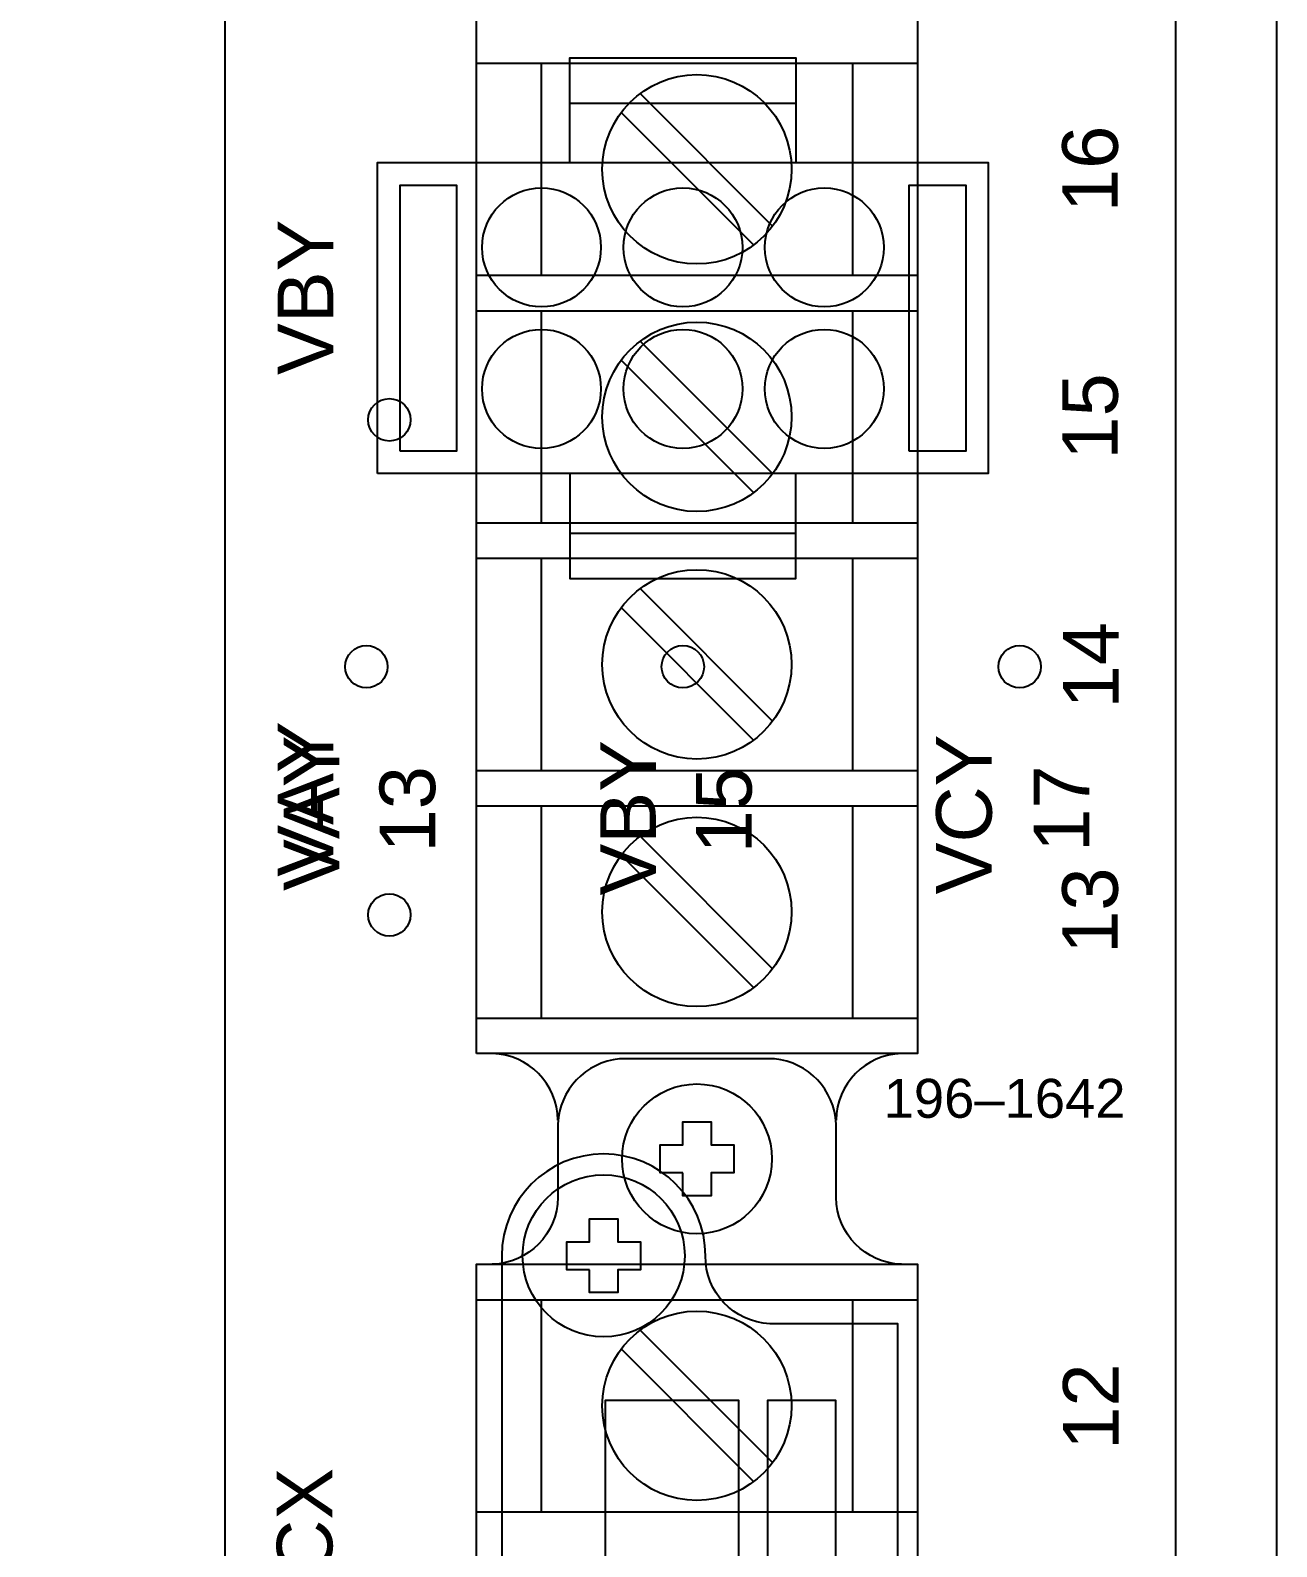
# Model space of a CAD drawing. Extents: x 1 to 47.7, y 0.3 to 34.2.
# Drawn here: x 38.526 to 40.73, y 9.259 to 11.939 of the extents above; entities that cross this region are included whole.
import ezdxf

# ---------------------------------------------------------------- set-up
doc = ezdxf.new("R2010")
doc.units = 0
doc.header["$MEASUREMENT"] = 0
for name, color, linetype in [('1_1__1__SCREW_TERMINAL', 7, 'CONTINUOUS'), ('1_2__2__CONNECTORIZED', 7, 'CONTINUOUS'), ('7_0______DWG_', 7, 'CONTINUOUS')]:
    doc.layers.add(name, color=color, linetype=linetype)
doc.styles.add('ARIAL', font='arial.ttf')

msp = doc.modelspace()

# ---------------------------------------------------------------- linework, layer by layer
at = {"layer": '1_1__1__SCREW_TERMINAL'}
for points in [[(39.3147, 10.1305), (39.3147, 12.818), (40.0947, 12.818), (40.0947, 10.1305)], [(39.6799, 9.9193), (39.6396, 9.9193), (39.6396, 9.9692), (39.6799, 9.9692), (39.6799, 10.0094), (39.7299, 10.0094), (39.7299, 9.9692), (39.7698, 9.9692), (39.7698, 9.9193), (39.7299, 9.9193), (39.7299, 9.8791), (39.6799, 9.8791)], [(39.3147, 7.0703), (39.3147, 9.7579), (40.0947, 9.7579), (40.0947, 7.0703)]]:
    msp.add_lwpolyline(points, close=True, dxfattribs=at)
for points in [[(39.3147, 11.8806), (40.0947, 11.8806)], [(39.4298, 11.5056), (39.4298, 11.8806)], [(39.9797, 11.8806), (39.9797, 11.5056)], [(39.6042, 11.8268), (39.8384, 11.5926)], [(39.5708, 11.7934), (39.8049, 11.5592)], [(39.3147, 11.5056), (40.0947, 11.5056)], [(39.3147, 11.443), (40.0947, 11.443)], [(39.4298, 11.068), (39.4298, 11.443)], [(39.9797, 11.443), (39.9797, 11.068)], [(39.6042, 11.3892), (39.8384, 11.1551)], [(39.5708, 11.3558), (39.8049, 11.1217)], [(39.3147, 11.068), (40.0947, 11.068)], [(39.3147, 11.0055), (40.0947, 11.0055)], [(39.4298, 10.6305), (39.4298, 11.0055)], [(39.9797, 11.0055), (39.9797, 10.6305)], [(39.6042, 10.9519), (39.8384, 10.7177)], [(39.5708, 10.9185), (39.8049, 10.6843)], [(39.3147, 10.6305), (40.0947, 10.6305)], [(39.3147, 10.568), (40.0947, 10.568)], [(39.4298, 10.193), (39.4298, 10.568)], [(39.9797, 10.568), (39.9797, 10.193)], [(39.6042, 10.5144), (39.8384, 10.2802)], [(39.5708, 10.4809), (39.8049, 10.2468)], [(39.3147, 10.193), (40.0947, 10.193)], [(39.3147, 9.6953), (40.0947, 9.6953)], [(39.4298, 9.3203), (39.4298, 9.6953)], [(39.9797, 9.6953), (39.9797, 9.3203)], [(39.6042, 9.6417), (39.8384, 9.4075)], [(39.5708, 9.6083), (39.8049, 9.3741)], [(39.3147, 9.3203), (40.0947, 9.3203)]]:
    msp.add_lwpolyline(points, dxfattribs=at)
for points in [[(39.4587, 10.0125, 0.403969), (39.3428, 10.1304)], [(40.0666, 10.1304, 0.403969), (39.9507, 10.0125)], [(40.0666, 9.7581, -0.403969), (39.9507, 9.876), (39.9507, 10.0062, 0.374201), (39.8419, 10.1208), (39.5675, 10.1208, 0.374201), (39.4588, 10.0062), (39.4587, 9.876, -0.403969), (39.3428, 9.7581)]]:
    msp.add_lwpolyline(points, format="xyb", dxfattribs=at)
for centre, radius in [((39.7046, 11.693), 0.1673), ((39.7046, 11.2555), 0.1673), ((39.1608, 11.2502), 0.0375), ((39.7046, 10.8181), 0.1673), ((39.7046, 10.3806), 0.1673), ((39.1608, 10.3753), 0.0375), ((39.7047, 9.9442), 0.1324), ((39.7046, 9.5079), 0.1673)]:
    msp.add_circle(centre, radius, dxfattribs=at)
at = {"layer": '1_2__2__CONNECTORIZED'}
for points in [[(39.4797, 11.7049), (39.4797, 11.8899), (39.8797, 11.8899), (39.8797, 11.7049)], [(39.4797, 11.81), (39.8797, 11.81)], [(39.4797, 11.1551), (39.4797, 10.9701), (39.8797, 10.9701), (39.8797, 11.1551)], [(39.4797, 11.05), (39.8797, 11.05)]]:
    msp.add_lwpolyline(points, dxfattribs=at)
for points in [[(39.1397, 11.1551), (39.1397, 11.7049), (40.2197, 11.7049), (40.2197, 11.1551)], [(39.1799, 11.1951), (39.1799, 11.665), (39.2798, 11.665), (39.2798, 11.1951)], [(40.0797, 11.1951), (40.0797, 11.665), (40.1798, 11.665), (40.1798, 11.1951)], [(39.5145, 9.7479), (39.4746, 9.7479), (39.4746, 9.7979), (39.5145, 9.7979), (39.5145, 9.838), (39.5648, 9.838), (39.5648, 9.7979), (39.6048, 9.7979), (39.6048, 9.7479), (39.5648, 9.7479), (39.5648, 9.7078), (39.5145, 9.7078), (39.5145, 9.7479)], [(39.5432, 9.2329), (39.5432, 9.5179), (39.7782, 9.5179), (39.7782, 9.2329)], [(39.8299, 8.8979), (39.8299, 9.5179), (39.9499, 9.5179), (39.9499, 8.8979)]]:
    msp.add_lwpolyline(points, close=True, dxfattribs=at)
msp.add_lwpolyline([(39.6997, 7.063, 1), (40.0597, 7.063), (40.0599, 9.653), (39.8336, 9.653, -0.405199), (39.7197, 9.7729, 0.999995), (39.3596, 9.7729), (39.3599, 7.183), (39.5859, 7.183, -0.399232)], format="xyb", close=True, dxfattribs=at)
for centre, radius in [((39.4298, 11.5549), 0.1051), ((39.6799, 11.5549), 0.1051), ((39.9298, 11.5549), 0.1051), ((39.4298, 11.3049), 0.1051), ((39.6799, 11.3049), 0.1051), ((39.9298, 11.3049), 0.1051), ((39.1201, 10.814), 0.0375), ((39.6797, 10.814), 0.0375), ((40.2752, 10.814), 0.0375), ((39.5397, 9.7729), 0.1433)]:
    msp.add_circle(centre, radius, dxfattribs=at)
at = {"layer": '7_0______DWG_'}
msp.add_lwpolyline([(40.6403, 20.575), (32.7603, 20.575, 0.414214), (32.6703, 20.485), (32.6703, 3.415, 0.414214), (32.7603, 3.325), (40.6403, 3.325, 0.381966), (40.7297, 3.405), (40.7297, 20.495, 0.381966)], format="xyb", close=True, dxfattribs=at)
msp.add_lwpolyline([(40.0975, 16.3305), (40.5006, 16.3305, -0.414214), (40.5506, 16.2805), (40.5506, 3.6192, -0.414214), (40.5006, 3.5692), (38.9206, 3.5692, -0.414214), (38.8706, 3.6192), (38.8706, 16.2805, -0.414214), (38.9206, 16.3305), (39.8925, 16.3305)], format="xyb", dxfattribs=at)

# ---------------------------------------------------------------- texts
at = {"layer": '1_1__1__SCREW_TERMINAL', "style": 'ARIAL'}
for s, p in [('16', (40.4488, 11.6173)), ('VBY', (39.0616, 11.3294)), ('15', (40.4488, 11.1798)), ('14', (40.4503, 10.7401)), ('VAY', (39.0616, 10.4428)), ('13', (40.4488, 10.3064))]:
    msp.add_text(s, height=0.09833, rotation=90, dxfattribs=at).set_placement(p)
at = {"layer": '1_2__2__CONNECTORIZED', "style": 'ARIAL'}
for s, p in [('VAY', (39.0724, 10.4177)), ('VBY', (39.632, 10.4096)), ('VCY', (40.2259, 10.4117)), ('13', (39.2418, 10.4856)), ('15', (39.8014, 10.484)), ('17', (40.3985, 10.4869))]:
    msp.add_text(s, height=0.09833, rotation=90, dxfattribs=at).set_placement(p)
msp.add_text('196–1642', height=0.06883, dxfattribs=at).set_placement((40.0347, 10.0168))
at = {"layer": '7_0______DWG_', "style": 'ARIAL'}
for s, p in [('12', (40.4503, 9.43)), ('ICX', (39.0601, 9.1693))]:
    msp.add_text(s, height=0.09833, rotation=90, dxfattribs=at).set_placement(p)

doc.saveas('drawing.dxf')
